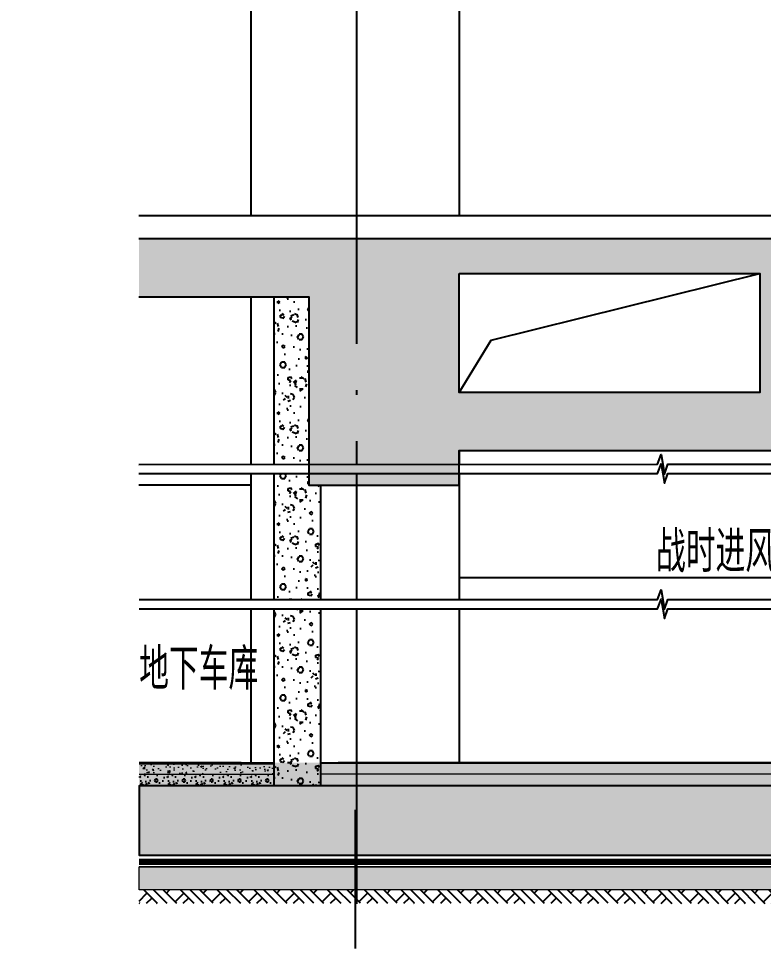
# Model space of a CAD drawing. Extents: x 1147314 to 1218578, y -272074 to -241968.
# Drawn here: x 1212295 to 1215514, y -269789 to -265769 of the extents above; entities that cross this region are included whole.
import ezdxf

# ---------------------------------------------------------------- set-up
doc = ezdxf.new("R2010")
doc.units = 0
doc.header["$LTSCALE"] = 1000
doc.header["$MEASUREMENT"] = 0
doc.linetypes.add('230303生产综合楼-平面图_t8$0$DOTE', pattern=[2.42, 2, -0.2, 0.02, -0.2])
doc.linetypes.add('DASHED', pattern=[0.75, 0.5, -0.25])
for name, color, linetype in [('A-SECT-SURF', 6, 'Continuous'), ('A-看线', 115, 'Continuous'), ('AXIS', 3, 'Continuous'), ('DIM_SYMB', 3, 'Continuous'), ('DOTE', 1, 'Continuous'), ('FF-窗帘-JYZS', 8, 'Continuous'), ('PUB_HATCH', 8, 'Continuous'), ('PUB_TEXT', 7, 'Continuous'), ('SURFACE', 6, 'Continuous'), ('WALL', 255, 'Continuous'), ('立面填充线2 穿孔板', 8, 'Continuous')]:
    doc.layers.add(name, color=color, linetype=linetype)
doc.layers.add('墙身分层线', color=253, linetype='Continuous', lineweight=18)
doc.styles.add('_TCH_DIM', font='SIMPLEX', dxfattribs={"bigfont": 'GBCBIG'})

# ---------------------------------------------------------------- blocks, each defined once
blk = doc.blocks.new('ret')
at = {"layer": 'PUB_HATCH'}
h = blk.add_hatch(dxfattribs=at)
h.set_pattern_fill('钢筋混凝土', color=256, scale=20, style=0)
h.set_pattern_definition([(45, (-92807.355, 30848.63), (-35.355339, 35.355339), []), (50, (-92807.36, 30848.63), (143.452037, -12.550427), [15, -165]), (355, (-92807.36, 30848.63), (-27.750267, 150.438427), [12, -132]), (100.4514, (-92795.4, 30847.58), (115.701876, 137.887908), [12.748038, -140.228422]), (46.1842, (-92807.36, 30888.63), (213.44821, -33.103803), [22.5, -247.5]), (96.6356, (-92789.57, 30885.87), (186.93254, 194.823574), [19.122058, -210.3426]), (351.1842, (-92807.36, 30888.63), (186.93239, 194.82372), [18, -198]), (21, (-92787.36, 30878.63), (119.38141, -80.523778), [15, -165]), (326, (-92787.36, 30878.63), (48.663066, 145.030009), [12, -132]), (71.4514, (-92777.4, 30871.92), (168.044526, 64.5061), [12.748038, -140.228422]), (37.5, (-92807.355, 30848.63), (2.431971, 66.5787708), [0, -130.4, 0, -134, 0, -132.5]), (7.5, (-92807.355, 30848.63), (52.6139075, 78.8823424), [0, -76.4, 0, -127.4, 0, -50.5]), (327.5, (-92851.955, 30848.63), (106.7644872, -4.5109743), [0, -50, 0, -156, 0, -207]), (317.5, (-92871.955, 30848.63), (116.637234, 20.0209965), [0, -65, 0, -103.6, 0, -147])])
edge = h.paths.add_edge_path()
edge.add_line((1217799.2, -267385.9), (1214199.2, -267386))
edge.add_line((1214199.2, -267386), (1214199.2, -266871.9))
edge.add_line((1214199.2, -266871.9), (1215499.2, -266871.9))
edge.add_line((1215499.2, -266871.9), (1215499.2, -267385.9))
edge.add_line((1215499.2, -267385.9), (1215749.2, -267385.9))
edge.add_line((1215749.2, -267385.9), (1215749.2, -266721.9))
edge.add_line((1215749.2, -266721.9), (1214199.2, -266721.9))
edge.add_line((1214199.2, -266721.9), (1212814.7, -266721.7))
edge.add_line((1212814.7, -266721.7), (1212814.7, -266971.7))
edge.add_line((1212814.7, -266971.7), (1213549.2, -266971.9))
edge.add_line((1213549.2, -266971.9), (1213549.2, -267335.9))
edge.add_line((1213549.2, -267335.9), (1213549.2, -267785.9))
edge.add_line((1213549.2, -267785.9), (1214199.2, -267785.9))
edge.add_line((1214199.2, -267785.9), (1214199.2, -267635.9))
edge.add_line((1214199.2, -267635.9), (1217449.2, -267635.9))
edge.add_line((1217449.2, -267635.9), (1217449.2, -269085.9))
edge.add_line((1217449.2, -269085.9), (1212815.5, -269085.9))
edge.add_line((1212815.5, -269085.9), (1212815.5, -269385.9))
edge.add_line((1212815.5, -269385.9), (1217799.2, -269385.9))
edge.add_line((1217799.2, -269385.9), (1217799.2, -267385.9))
at = {"layer": 'WALL'}
blk.add_lwpolyline([(1212815.6, -269385.9), (1217799.2, -269385.9), (1217799.2, -267385.9), (1215749.2, -267386), (1215749.2, -266721.9), (1214199.2, -266721.9), (1212814.7, -266721.9)], dxfattribs=at)
blk.add_lwpolyline([(1214199.2, -266871.9), (1215499.2, -266871.9), (1215499.2, -267385.9), (1214199.2, -267385.9)], close=True, dxfattribs=at)

msp = doc.modelspace()

# ---------------------------------------------------------------- hatches: boundary and pattern name
at = {"layer": 'PUB_HATCH'}
h = msp.add_hatch(dxfattribs=at)
h.set_pattern_fill('加气混凝土', color=256, scale=20, style=0)
h.set_pattern_definition([(0, (-63748.46, -34608.33), (120, 240), [0, -240]), (0, (-63888.86, -34640.73), (120, 240), [0, -240]), (0, (-63810.86, -34643.13), (120, 240), [0, -240]), (0, (-63725.66, -34572.33), (120, 240), [0, -240]), (0, (-63825.26, -34655.13), (120, 240), [0, -240]), (0, (-63701.66, -34421.13), (120, 240), [0, -240]), (0, (-63774.86, -34440.33), (120, 240), [0, -240]), (0, (-63736.46, -34470.33), (120, 240), [0, -240]), (0, (-63932.06, -34475.13), (120, 240), [0, -240]), (0, (-63814.46, -34485.93), (120, 240), [0, -240]), (0, (-63860.06, -34547.13), (120, 240), [0, -240]), (0, (-63857.66, -34637.13), (120, 240), [0, -240]), (0, (-63767.66, -34646.73), (120, 240), [0, -240]), (0, (-63701.66, -34541.13), (120, 240), [0, -240]), (0, (-63926.06, -34578.33), (120, 240), [0, -240]), (0, (-63905.66, -34537.53), (120, 240), [0, -240]), (0, (-63812.06, -34554.33), (120, 240), [0, -240]), (0, (-63845.66, -34589.13), (120, 240), [0, -240]), (0, (-63864.86, -34509.93), (120, 240), [0, -240]), (0, (-63834.86, -34419.93), (120, 240), [0, -240]), (0, (-63916.46, -34628.73), (120, 240), [0, -240]), (0, (-63784.46, -34469.13), (120, 240), [0, -240]), (0, (-63896.06, -34465.53), (120, 240), [0, -240]), (0, (-63915.26, -34434.33), (120, 240), [0, -240]), (130.601294, (-63716.405, -34496.27), (-599.99999337, 720.00000315), [10.53662, -4414.8444]), (18.4349488, (-63733.548, -34491.7), (599.9999978, 239.9999982), [10.842096, -1507.05116]), (90, (-63733.55, -34501.98), (120, 240), [10.285714, -469.71426]), (161.565051, (-63723.262, -34505.413), (-600.000003, 239.9999821), [10.842096, -1507.05116]), (53.1301023, (-63723.26, -34505.413), (120.0000002, 239.9999999), [11.42857, -1188.5714]), (135, (-63714.12, -34627.7), (-120.0000145, 239.999984), [9.697464, -669.12504]), (45, (-63727.83, -34627.7), (119.999999, 239.999999), [9.697464, -669.12504]), (135, (-63720.98, -34634.56), (-120.0000145, 239.999984), [9.697464, -669.12504]), (45, (-63720.98, -34634.56), (119.999999, 239.999999), [9.697464, -669.12504]), (116.565051, (-63829.55, -34466.56), (-2e-05, 479.999987), [12.77753, -255.5506]), (180, (-63835.26, -34455.13), (-120, 240), [13.714286, -226.2857]), (63.434949, (-63854.7, -34466.56), (1e-06, 479.999998), [12.77753, -255.5506]), (116.565051, (-63848.98, -34477.98), (-2e-05, 479.999987), [12.77753, -255.5506]), (0, (-63848.98, -34477.98), (120, 240), [13.714286, -226.2857]), (63.434949, (-63835.26, -34477.98), (1e-06, 479.999998), [12.77753, -255.5506]), (107.102728, (-63739.262, -34547.699), (-359.999986237, 1200.000001936), [15.54454, -6513.161]), (143.972626, (-63743.833, -34532.842), (-2279.9999711, 1679.9999981), [15.54454, -3248.808]), (180, (-63756.4, -34523.7), (-120, 240), [14.857142, -225.14284]), (36.0273733, (-63783.833, -34532.842), (2279.99998315, 1679.9999819), [15.54454, -3248.808]), (71.565051, (-63788.405, -34546.556), (360.0000018, 1199.9999979), [14.456126, -1503.43712]), (107.102728, (-63783.833, -34561.413), (-359.999986237, 1200.000001936), [15.54454, -6513.161]), (143.972626, (-63771.262, -34570.556), (-2279.9999711, 1679.9999981), [15.54454, -3248.808]), (0, (-63771.26, -34570.56), (120, 240), [14.857142, -225.14284]), (36.0273733, (-63756.405, -34570.556), (2279.99998315, 1679.9999819), [15.54454, -3248.808]), (71.565051, (-63743.833, -34561.413), (360.0000018, 1199.9999979), [14.456126, -1503.43712]), (150.255118, (-63736.976, -34435.7), (-360.00000085, 239.999997), [9.21401, -1925.72784]), (90, (-63744.98, -34440.27), (120, 240), [9.142858, -470.8571]), (29.7448813, (-63744.976, -34440.27), (360.0000002, 239.9999989), [9.21401, -1925.72784]), (116.565051, (-63792.98, -34605.98), (-2e-05, 479.999987), [12.77753, -255.5506]), (168.690067, (-63798.69, -34594.556), (-1080.0000008, 239.99999398), [11.6549, -2435.8742]), (41.1859251, (-63819.262, -34600.27), (2999.99998182, 2639.99997692), [12.148738, -5090.3208]), (90, (-63819.26, -34611.7), (120, 240), [11.42857, -468.5714]), (138.814074, (-63810.119, -34619.699), (-2999.99994668, 2640.00001681), [12.148738, -5090.3208]), (16.6992442, (-63810.119, -34619.699), (3959.99997021, 1199.99998743), [11.93178, -4999.415]), (60.9453959, (-63798.69, -34616.27), (119.99999968, 239.99999788), [11.766434, -4930.1358]), (109.983106, (-63893.548, -34505.413), (-600.00000226, 1679.99999555), [13.3768, -5604.879]), (155.556045, (-63898.119, -34492.842), (-1560.00000595, 719.99998504), [13.809194, -5786.0526]), (24.4439547, (-63923.262, -34492.842), (1560.00000078, 719.99999654), [13.809194, -5786.0526]), (70.0168934, (-63927.833, -34505.413), (600.00000181, 1679.99999583), [13.3768, -5604.879]), (109.983106, (-63923.262, -34517.985), (-600.00000226, 1679.99999555), [13.3768, -5604.879]), (160.016893, (-63910.69, -34522.556), (-600.00000035, 239.99998907), [13.3768, -2795.751]), (19.9831065, (-63910.69, -34522.556), (599.9999967, 239.99999962), [13.3768, -2795.751]), (70.0168934, (-63898.119, -34517.985), (600.00000181, 1679.99999583), [13.3768, -5604.879]), (122.005383, (-63804.405, -34527.127), (-120.0000161, 239.99998775), [10.781693, -2253.3736]), (18.4349488, (-63820.405, -34521.413), (599.9999978, 239.9999982), [10.842096, -1507.05116]), (90, (-63820.4, -34531.7), (120, 240), [10.285714, -469.71426]), (161.565051, (-63810.12, -34535.127), (-600.000003, 239.9999821), [10.842096, -1507.05116]), (54.4623222, (-63810.119, -34535.127), (839.99999878, 1199.9999982), [9.83123, -4119.2846]), (116.565051, (-63874.12, -34585.41), (-2e-05, 479.999987), [12.77753, -255.5506]), (180, (-63879.83, -34573.98), (-120, 240), [12.57143, -227.42856]), (59.0362434, (-63899.262, -34585.413), (120.0000004, 239.99999884), [13.32789, -2785.5288]), (120.963756, (-63892.405, -34596.842), (-120.0000164, 239.99998898), [13.32789, -2785.5288]), (0, (-63892.4, -34596.84), (120, 240), [12.57143, -227.42856]), (63.434949, (-63879.83, -34596.84), (1e-06, 479.999998), [12.77753, -255.5506])])
h.paths.add_polyline_path([(1213399.2, -266971.9), (1213549.2, -266971.9), (1213549.2, -267785.9), (1213599.2, -267785.9), (1213599.2, -269085.9), (1213399.2, -269085.9)])
h = msp.add_hatch(dxfattribs=at)
h.set_pattern_fill('加气混凝土', color=256, scale=10, style=0)
h.set_pattern_definition([(0, (60789.39, -48479.96), (60, 120), [0, -120]), (0, (60719.19, -48496.16), (60, 120), [0, -120]), (0, (60758.19, -48497.36), (60, 120), [0, -120]), (0, (60800.79, -48461.96), (60, 120), [0, -120]), (0, (60750.99, -48503.36), (60, 120), [0, -120]), (0, (60812.79, -48386.36), (60, 120), [0, -120]), (0, (60776.19, -48395.96), (60, 120), [0, -120]), (0, (60795.39, -48410.96), (60, 120), [0, -120]), (0, (60697.59, -48413.36), (60, 120), [0, -120]), (0, (60756.39, -48418.76), (60, 120), [0, -120]), (0, (60733.59, -48449.36), (60, 120), [0, -120]), (0, (60734.79, -48494.36), (60, 120), [0, -120]), (0, (60779.79, -48499.16), (60, 120), [0, -120]), (0, (60812.79, -48446.36), (60, 120), [0, -120]), (0, (60700.59, -48464.96), (60, 120), [0, -120]), (0, (60710.79, -48444.56), (60, 120), [0, -120]), (0, (60757.59, -48452.96), (60, 120), [0, -120]), (0, (60740.79, -48470.36), (60, 120), [0, -120]), (0, (60731.19, -48430.76), (60, 120), [0, -120]), (0, (60746.19, -48385.76), (60, 120), [0, -120]), (0, (60705.39, -48490.16), (60, 120), [0, -120]), (0, (60771.39, -48410.36), (60, 120), [0, -120]), (0, (60715.59, -48408.56), (60, 120), [0, -120]), (0, (60705.99, -48392.96), (60, 120), [0, -120]), (130.601294, (60805.4165, -48423.9296), (-299.999996686, 360.000001574), [5.268311, -2207.4222]), (18.4349488, (60796.845, -48421.644), (299.9999989, 119.9999991), [5.421048, -753.52558]), (90, (60796.845, -48426.787), (60, 120), [5.142857, -234.85713]), (161.565051, (60801.988, -48428.501), (-300.0000015, 119.99999105), [5.421048, -753.52558]), (53.1301023, (60801.988, -48428.5), (60.0000001, 119.99999994), [5.714286, -594.2857]), (135, (60806.56, -48489.644), (-60.0000073, 119.9999919), [4.848732, -334.56252]), (45, (60799.702, -48489.644), (59.9999996, 119.9999995), [4.848732, -334.56252]), (135, (60803.13, -48493.072), (-60.0000073, 119.9999919), [4.848732, -334.56252]), (45, (60803.13, -48493.072), (59.9999996, 119.9999995), [4.848732, -334.56252]), (116.565051, (60748.85, -48409.07), (-1e-05, 239.999993), [6.388765, -127.7753]), (180, (60745.99, -48403.36), (-60, 120), [6.857143, -113.14285]), (63.434949, (60736.27, -48409.07), (5e-07, 239.999999), [6.388765, -127.7753]), (116.565051, (60739.13, -48414.79), (-1e-05, 239.999993), [6.388765, -127.7753]), (0, (60739.13, -48414.79), (60, 120), [6.857143, -113.14285]), (63.434949, (60745.99, -48414.79), (5e-07, 239.999999), [6.388765, -127.7753]), (107.102728, (60793.988, -48449.644), (-179.999993118, 600.000000968), [7.772269, -3256.5805]), (143.972626, (60791.702, -48442.215), (-1139.99998555, 839.99999905), [7.772269, -1624.404]), (180, (60785.42, -48437.64), (-60, 120), [7.428571, -112.57142]), (36.0273733, (60771.702, -48442.215), (1139.999991575, 839.999990944), [7.772269, -1624.404]), (71.5650511, (60769.416, -48449.072), (180.00000092, 599.99999897), [7.228063, -751.71856]), (107.102728, (60771.702, -48456.501), (-179.999993118, 600.000000968), [7.772269, -3256.5805]), (143.972626, (60777.988, -48461.0725), (-1139.99998555, 839.99999905), [7.772269, -1624.404]), (0, (60777.99, -48461.07), (60, 120), [7.428571, -112.57142]), (36.0273733, (60785.4165, -48461.0725), (1139.999991575, 839.999990944), [7.772269, -1624.404]), (71.5650511, (60791.702, -48456.501), (180.00000092, 599.99999897), [7.228063, -751.71856]), (150.255118, (60795.131, -48393.644), (-180.00000043, 119.99999851), [4.607004, -962.86392]), (90, (60791.13, -48395.93), (60, 120), [4.571429, -235.42855]), (29.7448813, (60791.131, -48395.93), (180.0000001, 119.99999944), [4.607004, -962.86392]), (116.565051, (60767.13, -48478.79), (-1e-05, 239.999993), [6.388765, -127.7753]), (168.690067, (60764.274, -48473.072), (-540.0000004, 119.99999699), [5.827451, -1217.9371]), (41.1859251, (60753.988, -48475.9296), (1499.999990912, 1319.999988458), [6.074369, -2545.1604]), (90, (60753.99, -48481.644), (60, 120), [5.714286, -234.2857]), (138.814074, (60758.5594, -48485.644), (-1499.999973338, 1320.000008407), [6.074369, -2545.1604]), (16.6992442, (60758.5594, -48485.644), (1979.999985103, 599.999993716), [5.96589, -2499.7075]), (60.9453959, (60764.2736, -48483.9296), (59.99999984, 119.999998939), [5.883217, -2465.0679]), (109.983106, (60716.845, -48428.501), (-300.00000113, 839.999997777), [6.6884, -2802.4395]), (155.556045, (60714.5594, -48422.2153), (-780.000002973, 359.99999252), [6.904597, -2893.0263]), (24.4439547, (60701.988, -48422.2153), (780.00000039, 359.999998268), [6.904597, -2893.0263]), (70.0168934, (60699.702, -48428.501), (300.000000904, 839.999997916), [6.6884, -2802.4395]), (109.983106, (60701.988, -48434.787), (-300.00000113, 839.999997777), [6.6884, -2802.4395]), (160.016893, (60708.274, -48437.072), (-300.00000018, 119.99999453), [6.6884, -1397.8755]), (19.9831065, (60708.274, -48437.072), (299.99999835, 119.99999981), [6.6884, -1397.8755]), (70.0168934, (60714.5594, -48434.787), (300.000000904, 839.999997916), [6.6884, -2802.4395]), (122.005383, (60761.416, -48439.358), (-60.00000805, 119.99999387), [5.390846, -1126.6868]), (18.4349488, (60753.416, -48436.501), (299.9999989, 119.9999991), [5.421048, -753.52558]), (90, (60753.416, -48441.644), (60, 120), [5.142857, -234.85713]), (161.565051, (60758.56, -48443.358), (-300.0000015, 119.99999105), [5.421048, -753.52558]), (54.4623222, (60758.5594, -48443.358), (419.99999939, 599.9999991), [4.915614, -2059.6423]), (116.565051, (60726.56, -48468.5), (-1e-05, 239.999993), [6.388765, -127.7753]), (180, (60723.7, -48462.79), (-60, 120), [6.285714, -113.71428]), (59.0362434, (60713.988, -48468.501), (60.000000195, 119.99999942), [6.663946, -1392.7644]), (120.963756, (60717.416, -48474.215), (-60.0000082, 119.99999449), [6.663946, -1392.7644]), (0, (60717.42, -48474.22), (60, 120), [6.285714, -113.71428]), (63.434949, (60723.7, -48474.22), (5e-07, 239.999999), [6.388765, -127.7753])])
h.paths.add_polyline_path([(1212815.4, -269035.9), (1212815.4, -269085.9), (1217849.2, -269085.9), (1217849.2, -269035.9)])
h = msp.add_hatch(dxfattribs=at)
h.set_pattern_fill('加气混凝土', color=256, scale=10, style=0)
h.set_pattern_definition([(0, (58716.46, -49173.93), (60, 120), [0, -120]), (0, (58646.26, -49190.13), (60, 120), [0, -120]), (0, (58685.26, -49191.33), (60, 120), [0, -120]), (0, (58727.86, -49155.93), (60, 120), [0, -120]), (0, (58678.06, -49197.33), (60, 120), [0, -120]), (0, (58739.86, -49080.33), (60, 120), [0, -120]), (0, (58703.26, -49089.93), (60, 120), [0, -120]), (0, (58722.46, -49104.93), (60, 120), [0, -120]), (0, (58624.66, -49107.33), (60, 120), [0, -120]), (0, (58683.46, -49112.73), (60, 120), [0, -120]), (0, (58660.66, -49143.33), (60, 120), [0, -120]), (0, (58661.86, -49188.33), (60, 120), [0, -120]), (0, (58706.86, -49193.13), (60, 120), [0, -120]), (0, (58739.86, -49140.33), (60, 120), [0, -120]), (0, (58627.66, -49158.93), (60, 120), [0, -120]), (0, (58637.86, -49138.53), (60, 120), [0, -120]), (0, (58684.66, -49146.93), (60, 120), [0, -120]), (0, (58667.86, -49164.33), (60, 120), [0, -120]), (0, (58658.26, -49124.73), (60, 120), [0, -120]), (0, (58673.26, -49079.73), (60, 120), [0, -120]), (0, (58632.46, -49184.13), (60, 120), [0, -120]), (0, (58698.46, -49104.33), (60, 120), [0, -120]), (0, (58642.66, -49102.53), (60, 120), [0, -120]), (0, (58633.06, -49086.93), (60, 120), [0, -120]), (130.601294, (58732.4915, -49117.8974), (-299.999996686, 360.000001574), [5.268311, -2207.4222]), (18.4349488, (58723.92, -49115.612), (299.9999989, 119.9999991), [5.421048, -753.52558]), (90, (58723.92, -49120.755), (60, 120), [5.142857, -234.85713]), (161.565051, (58729.063, -49122.469), (-300.0000015, 119.99999105), [5.421048, -753.52558]), (53.1301023, (58729.063, -49122.47), (60.0000001, 119.99999994), [5.714286, -594.2857]), (135, (58733.634, -49183.61), (-60.0000073, 119.9999919), [4.848732, -334.56252]), (45, (58726.777, -49183.61), (59.9999996, 119.9999995), [4.848732, -334.56252]), (135, (58730.206, -49187.04), (-60.0000073, 119.9999919), [4.848732, -334.56252]), (45, (58730.206, -49187.04), (59.9999996, 119.9999995), [4.848732, -334.56252]), (116.565051, (58675.92, -49103.04), (-1e-05, 239.999993), [6.388765, -127.7753]), (180, (58673.06, -49097.33), (-60, 120), [6.857143, -113.14285]), (63.434949, (58663.35, -49103.04), (5e-07, 239.999999), [6.388765, -127.7753]), (116.565051, (58666.21, -49108.75), (-1e-05, 239.999993), [6.388765, -127.7753]), (0, (58666.2, -49108.75), (60, 120), [6.857143, -113.14285]), (63.434949, (58673.06, -49108.75), (5e-07, 239.999999), [6.388765, -127.7753]), (107.102728, (58721.063, -49143.6117), (-179.999993118, 600.000000968), [7.772269, -3256.5805]), (143.972626, (58718.777, -49136.183), (-1139.99998555, 839.99999905), [7.772269, -1624.404]), (180, (58712.49, -49131.61), (-60, 120), [7.428571, -112.57142]), (36.0273733, (58698.777, -49136.183), (1139.999991575, 839.999990944), [7.772269, -1624.404]), (71.5650511, (58696.492, -49143.04), (180.00000092, 599.99999897), [7.228063, -751.71856]), (107.102728, (58698.7773, -49150.469), (-179.999993118, 600.000000968), [7.772269, -3256.5805]), (143.972626, (58705.063, -49155.04), (-1139.99998555, 839.99999905), [7.772269, -1624.404]), (0, (58705.06, -49155.04), (60, 120), [7.428571, -112.57142]), (36.0273733, (58712.4915, -49155.04), (1139.999991575, 839.999990944), [7.772269, -1624.404]), (71.5650511, (58718.777, -49150.469), (180.00000092, 599.99999897), [7.228063, -751.71856]), (150.255118, (58722.206, -49087.612), (-180.00000043, 119.99999851), [4.607004, -962.86392]), (90, (58718.206, -49089.9), (60, 120), [4.571429, -235.42855]), (29.7448813, (58718.206, -49089.897), (180.0000001, 119.99999944), [4.607004, -962.86392]), (116.565051, (58694.21, -49172.75), (-1e-05, 239.999993), [6.388765, -127.7753]), (168.690067, (58691.349, -49167.04), (-540.0000004, 119.99999699), [5.827451, -1217.9371]), (41.1859251, (58681.063, -49169.8974), (1499.999990912, 1319.999988458), [6.074369, -2545.1604]), (90, (58681.06, -49175.61), (60, 120), [5.714286, -234.2857]), (138.814074, (58685.6344, -49179.612), (-1499.999973338, 1320.000008407), [6.074369, -2545.1604]), (16.6992442, (58685.6344, -49179.612), (1979.999985103, 599.999993716), [5.96589, -2499.7075]), (60.9453959, (58691.3487, -49177.8974), (59.99999984, 119.999998939), [5.883217, -2465.0679]), (109.983106, (58643.92, -49122.469), (-300.00000113, 839.999997777), [6.6884, -2802.4395]), (155.556045, (58641.6344, -49116.183), (-780.000002973, 359.99999252), [6.904597, -2893.0263]), (24.4439547, (58629.063, -49116.183), (780.00000039, 359.999998268), [6.904597, -2893.0263]), (70.0168934, (58626.7773, -49122.469), (300.000000904, 839.999997916), [6.6884, -2802.4395]), (109.983106, (58629.063, -49128.7546), (-300.00000113, 839.999997777), [6.6884, -2802.4395]), (160.016893, (58635.349, -49131.04), (-300.00000018, 119.99999453), [6.6884, -1397.8755]), (19.9831065, (58635.349, -49131.04), (299.99999835, 119.99999981), [6.6884, -1397.8755]), (70.0168934, (58641.6344, -49128.7546), (300.000000904, 839.999997916), [6.6884, -2802.4395]), (122.005383, (58688.492, -49133.326), (-60.00000805, 119.99999387), [5.390846, -1126.6868]), (18.4349488, (58680.492, -49130.469), (299.9999989, 119.9999991), [5.421048, -753.52558]), (90, (58680.49, -49135.61), (60, 120), [5.142857, -234.85713]), (161.565051, (58685.634, -49137.326), (-300.0000015, 119.99999105), [5.421048, -753.52558]), (54.4623222, (58685.6344, -49137.326), (419.99999939, 599.9999991), [4.915614, -2059.6423]), (116.565051, (58653.63, -49162.47), (-1e-05, 239.999993), [6.388765, -127.7753]), (180, (58650.78, -49156.75), (-60, 120), [6.285714, -113.71428]), (59.0362434, (58641.063, -49162.469), (60.000000195, 119.99999942), [6.663946, -1392.7644]), (120.963756, (58644.492, -49168.183), (-60.0000082, 119.99999449), [6.663946, -1392.7644]), (0, (58644.49, -49168.18), (60, 120), [6.285714, -113.71428]), (63.434949, (58650.78, -49168.18), (5e-07, 239.999999), [6.388765, -127.7753])])
h.paths.add_polyline_path([(1212815.4, -269035.9), (1212815.4, -269085.9), (1213399.2, -269085.9), (1213399.2, -269035.9)])
h = msp.add_hatch(dxfattribs=at)
h.set_pattern_fill('混凝土', color=256, scale=15, style=0)
h.set_pattern_definition([(50, (-57243.73, 2000), (107.5890274, -9.41282), [11.25, -123.75]), (355, (-57243.73, 2000), (-20.8127, 112.82882), [9, -99]), (100.4514, (-57234.76, 1999.22), (86.776407, 103.415931), [9.5610285, -105.171317]), (46.1842, (-57243.73, 2030), (160.086157, -24.827852), [16.875, -185.625]), (96.6356, (-57230.39, 2027.93), (140.199406, 146.11768), [14.341543, -157.75695]), (351.1842, (-57243.73, 2030), (140.199292, 146.11779), [13.5, -148.5]), (21, (-57228.73, 2022.5), (89.536058, -60.3928336), [11.25, -123.75]), (326, (-57228.73, 2022.5), (36.4973, 108.772507), [9, -99]), (71.4514, (-57221.27, 2017.47), (126.033394, 48.3795745), [9.5610285, -105.171317]), (37.5, (-57243.73, 2000), (1.8239783, 49.9340781), [0, -97.8, 0, -100.5, 0, -99.375]), (7.5, (-57243.73, 2000), (39.4604306, 59.1617568), [0, -57.3, 0, -95.55, 0, -37.875]), (327.5, (-57277.18, 2000), (80.0733654, -3.3832308), [0, -37.5, 0, -117, 0, -155.25]), (317.5, (-57292.18, 2000), (87.4779254, 15.0157473), [0, -48.75, 0, -77.7, 0, -110.25])])
h.paths.add_polyline_path([(1212815.6, -269435.9), (1218179.2, -269435.9), (1218179.2, -269535.9), (1212815.6, -269535.9)])
at = {"layer": '墙身分层线'}
h = msp.add_hatch(dxfattribs=at)
h.set_pattern_fill('混凝土', color=256, scale=10)
h.set_pattern_definition([(50, (60753.99, -48443.36), (71.7260183, -6.2752135), [7.5, -82.5]), (355, (60753.99, -48443.36), (-13.8751334, 75.2192134), [6, -66]), (100.4514, (60759.965, -48443.88), (57.850938, 68.9439542), [6.374019, -70.114211]), (46.1842, (60753.99, -48423.36), (106.724105, -16.5519014), [11.25, -123.75]), (96.6356, (60762.88, -48424.74), (93.466271, 97.411787), [9.561029, -105.1713]), (351.1842, (60753.99, -48423.36), (93.466195, 97.41186), [9, -99]), (21, (60763.99, -48428.36), (59.6907052, -40.261889), [7.5, -82.5]), (326, (60763.99, -48428.36), (24.331533, 72.5150045), [6, -66]), (71.4514, (60768.96, -48431.71), (84.022263, 32.2530497), [6.374019, -70.114211]), (37.5, (60753.988, -48443.358), (1.21598553, 33.2893854), [0, -65.2, 0, -67, 0, -66.25]), (7.5, (60753.988, -48443.358), (26.3069537, 39.4411712), [0, -38.2, 0, -63.7, 0, -25.25]), (327.5, (60731.688, -48443.358), (53.3822436, -2.2554872), [0, -25, 0, -78, 0, -103.5]), (317.5, (60721.69, -48443.36), (58.318617, 10.0104982), [0, -32.5, 0, -51.8, 0, -73.5])])
h.paths.add_polyline_path([(1212815.4, -268985.9), (1212815.4, -269035.9), (1217849.2, -269035.9), (1217849.2, -268985.9)])
h = msp.add_hatch(dxfattribs=at)
h.set_pattern_fill('混凝土', color=256, scale=10)
h.set_pattern_definition([(50, (58681.063, -49187.326), (71.7260183, -6.2752135), [7.5, -82.5]), (355, (58681.06, -49187.326), (-13.8751334, 75.2192134), [6, -66]), (100.4514, (58687.04, -49187.85), (57.850938, 68.9439542), [6.374019, -70.114211]), (46.1842, (58681.06, -49167.33), (106.724105, -16.5519014), [11.25, -123.75]), (96.6356, (58689.96, -49168.71), (93.466271, 97.411787), [9.561029, -105.1713]), (351.1842, (58681.06, -49167.33), (93.466195, 97.41186), [9, -99]), (21, (58691.063, -49172.326), (59.6907052, -40.261889), [7.5, -82.5]), (326, (58691.06, -49172.326), (24.331533, 72.5150045), [6, -66]), (71.4514, (58696.04, -49175.68), (84.022263, 32.2530497), [6.374019, -70.114211]), (37.5, (58681.063, -49187.326), (1.21598553, 33.2893854), [0, -65.2, 0, -67, 0, -66.25]), (7.5, (58681.063, -49187.326), (26.3069537, 39.4411712), [0, -38.2, 0, -63.7, 0, -25.25]), (327.5, (58658.763, -49187.326), (53.3822436, -2.2554872), [0, -25, 0, -78, 0, -103.5]), (317.5, (58648.763, -49187.326), (58.318617, 10.0104982), [0, -32.5, 0, -51.8, 0, -73.5])])
h.paths.add_polyline_path([(1212815.4, -268990.9), (1212815.4, -269035.9), (1213399.2, -269035.9), (1213399.2, -268990.9)])
at = {"layer": '立面填充线2 穿孔板'}
h = msp.add_hatch(dxfattribs=at)
h.set_pattern_fill('夯实土壤', color=256, scale=20, style=0)
h.set_pattern_definition([(135, (1213330.77, -269947.35), (79.4788, 79.4788), []), (135, (1213288.77, -269947.35), (79.4788, 79.4788), []), (135, (1213246.77, -269947.35), (79.4788, 79.4788), []), (45, (1213330.77, -269947.35), (79.4788, -79.4788), [53, -59.4]), (45, (1213309.77, -269926.35), (79.4788, -79.4788), [53, -59.4]), (45, (1213288.77, -269905.35), (79.4788, -79.4788), [53, -59.4])])
h.paths.add_polyline_path([(1212815.6, -269535.9), (1212815.6, -269593.7), (1218179.2, -269593.9), (1218179.2, -269536)])

# ---------------------------------------------------------------- linework, layer by layer
at = {"layer": 'A-SECT-SURF'}
for p, q in [((1214288.1, -266621.9), (1212814.7, -266621.9)), ((1215549.2, -266621.9), (1212814.7, -266621.9)), ((1212815.6, -268985.9), (1213399.2, -268985.9)), ((1213599.2, -268985.9), (1217449.2, -268985.9))]:
    msp.add_line(p, q, dxfattribs=at)
msp.add_lwpolyline([(1213599.2, -268985.9), (1217449.2, -268985.9)], dxfattribs=at)
at = {"layer": 'A-看线'}
for p, q in [((1213299.2, -267785.9), (1212815, -267785.9)), ((1214199.2, -268185.9), (1217099.2, -268185.9))]:
    msp.add_line(p, q, dxfattribs=at)
for points in [[(1213299.2, -262951.9), (1213299.2, -266621.9)], [(1214199.2, -262951.9), (1214199.2, -266621.9)], [(1213299.2, -266971.9), (1213299.2, -268985.9)], [(1214199.2, -267635.9), (1214199.2, -268985.9)]]:
    msp.add_lwpolyline(points, dxfattribs=at)
msp.add_lwpolyline([(1213399.2, -266971.9), (1213549.2, -266971.9), (1213549.2, -267785.9), (1213599.2, -267785.9), (1213599.2, -269085.9), (1213399.2, -269085.9)], close=True, dxfattribs=at)
at = {"layer": 'AXIS'}
msp.add_line((1213749.2, -269189.9), (1213749.2, -269788.6), dxfattribs=at)
at = {"layer": 'DOTE', "linetype": '230303生产综合楼-平面图_t8$0$DOTE'}
for points in [[(1213757.4, -269595.3), (1213749.2, -245535.4)], [(1218577.7, -266621.7), (1212814.7, -266621.9)], [(1217559.7, -266621.9), (1212814.7, -266621.9)], [(1218096.4, -268985.9), (1212815.6, -268985.9)]]:
    msp.add_lwpolyline(points, dxfattribs=at)
at = {"layer": 'SURFACE', "linetype": 'DASHED', "ltscale": 0.1, "const_width": 20}
msp.add_lwpolyline([(1217799, -269415.9), (1212815.5, -269415.9)], dxfattribs=at)
at = {"layer": 'WALL'}
for points in [[(1214199.2, -267385.9), (1214337.7, -267159.8), (1215499.2, -266871.9)], [(1217819.2, -269405.9), (1212815.5, -269405.9)]]:
    msp.add_lwpolyline(points, dxfattribs=at)
at = {"layer": '墙身分层线'}
for p, q in [((1212815.6, -268990.9), (1213399.2, -268990.9)), ((1212815.6, -269035.9), (1213399.2, -269035.9)), ((1217449.2, -269035.9), (1213599.2, -269035.9))]:
    msp.add_line(p, q, dxfattribs=at)
for points in [[(1217839.2, -269425.9), (1212815.5, -269425.9)], [(1217889.2, -269435.9), (1212815.5, -269435.9)]]:
    msp.add_lwpolyline(points, dxfattribs=at)
msp.add_lwpolyline([(1212815.6, -269435.9), (1218179.2, -269435.9), (1218179.2, -269535.9), (1212815.6, -269535.9)], close=True, dxfattribs=at)

# ---------------------------------------------------------------- texts
at = {"layer": 'PUB_TEXT', "style": '_TCH_DIM'}
for s, p in [('战时进风机房', (1215050, -268163.3)), ('地下车库', (1212815.8, -268670.1))]:
    msp.add_text(s, height=178.72, dxfattribs=at).set_placement(p)

# ---------------------------------------------------------------- next in the draw order: wipeouts: each hides what was drawn before it
for points in [[(1212294.6, -267696.3), (1217799.2, -267696.1), (1217799.2, -267736.1), (1212294.6, -267736.3)], [(1212294.6, -268281), (1217799.2, -268280.8), (1217799.2, -268320.8), (1212294.6, -268321)]]:
    msp.add_wipeout(points).dxf.layer = 'DIM_SYMB'

# ---------------------------------------------------------------- next in the draw order: linework, layer by layer
at = {"layer": 'DIM_SYMB'}
for points in [[(1212815, -267696.3), (1215056.4, -267696.1), (1215071.6, -267654.1), (1215086.4, -267738.1), (1215101.4, -267696.1), (1217799.2, -267696.1)], [(1212815, -267736.3), (1215056.4, -267736.1), (1215071.6, -267694.1), (1215086.4, -267778.1), (1215101.4, -267736.1), (1217799.2, -267736.1)], [(1212815.2, -268281), (1215056.4, -268280.8), (1215071.6, -268238.8), (1215086.4, -268322.8), (1215101.4, -268280.8), (1217799.2, -268280.8)], [(1212815.2, -268321), (1215056.4, -268320.8), (1215071.6, -268278.8), (1215086.4, -268362.8), (1215101.4, -268320.8), (1217799.2, -268320.8)]]:
    msp.add_lwpolyline(points, dxfattribs=at)
at = {"layer": 'WALL'}
msp.add_lwpolyline([(1212814.8, -266971.9), (1213549.2, -266971.9), (1213549.2, -267635.9), (1213549.2, -267785.9), (1214199.2, -267785.9), (1214199.2, -267635.9), (1217449.2, -267635.9), (1217449.2, -269085.9), (1212815.5, -269085.7), (1212815.5, -269385.7), (1217799.2, -269385.9), (1217799.2, -267385.9)], dxfattribs=at)

# ---------------------------------------------------------------- next in the draw order: block references
at = {"layer": 'FF-窗帘-JYZS'}
msp.add_blockref('ret', (0, 0), dxfattribs=at)

doc.saveas('drawing.dxf')
